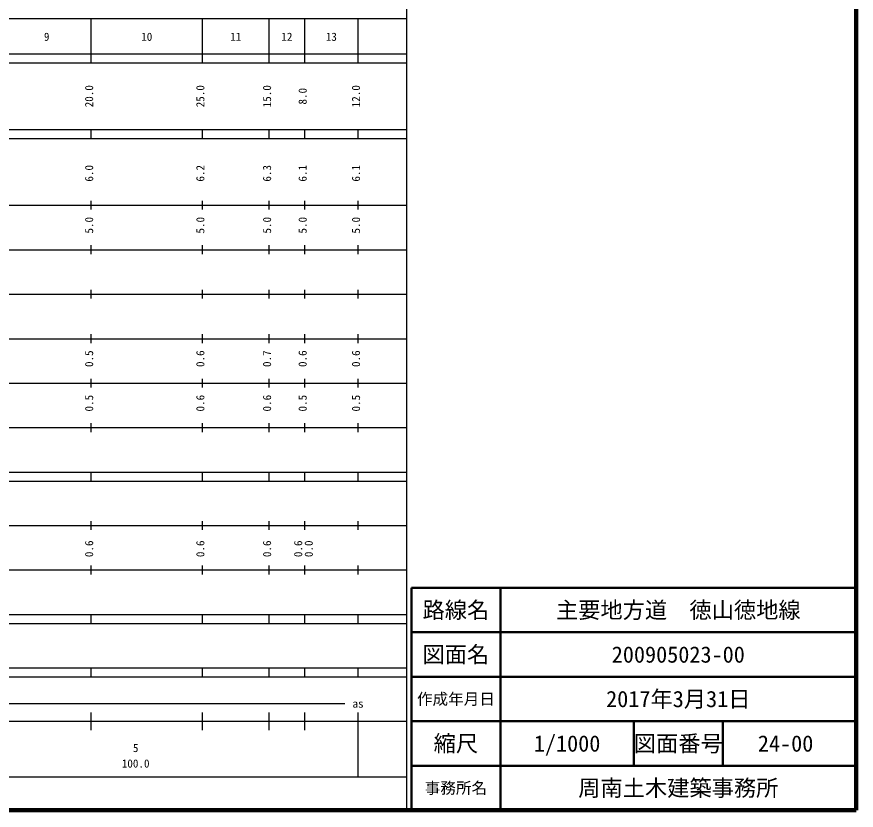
# Model space of a CAD drawing. Units: millimetres on the paper, enlarged 1000 times. Extents: x 40000 to 680000, y 20000 to 380000.
# Drawn here: x 491278 to 680000, y 20000 to 198357 of the extents above; entities that cross this region are included whole.
import ezdxf
from ezdxf.enums import TextEntityAlignment as Align

# ---------------------------------------------------------------- set-up
doc = ezdxf.new("R2010")
doc.units = ezdxf.units.MM
doc.header["$LTSCALE"] = 1000
for name, color, linetype, lineweight in [('M-TTL', 2, 'Continuous', 140), ('M-TTL-BAND', 7, 'Continuous', 25), ('M-TTL-FRAM', 2, 'Continuous', 50), ('M-TTL-LINE', 7, 'Continuous', 50)]:
    doc.layers.add(name, color=color, linetype=linetype, lineweight=lineweight)
doc.layers.add('M-TTL-TXT', color=7, linetype='Continuous')
doc.styles.add('ＭＳ ゴシック', font='')
doc.styles.get('ＭＳ ゴシック').set_extended_font_data('MS Gothic')

msp = doc.modelspace()

# ---------------------------------------------------------------- linework, layer by layer
at = {"layer": 'M-TTL'}
for p, q in [((680000, 20000), (680000, 380000)), ((40000, 20000), (680000, 20000))]:
    msp.add_line(p, q, dxfattribs=at)
at = {"layer": 'M-TTL-BAND'}
for p, q in [((579000, 20000), (579000, 370000)), ((68000, 198000), (579000, 198000)), ((508000, 188000), (508000, 198000)), ((533000, 188000), (533000, 198000)), ((548000, 188000), (548000, 198000)), ((556000, 188000), (556000, 198000)), ((568000, 188000), (568000, 198000)), ((40000, 190000), (579000, 190000)), ((40000, 188000), (579000, 188000)), ((40000, 173000), (579000, 173000)), ((508000, 171000), (508000, 173000)), ((533000, 171000), (533000, 173000)), ((548000, 171000), (548000, 173000)), ((556000, 171000), (556000, 173000)), ((568000, 171000), (568000, 173000)), ((40000, 171000), (579000, 171000)), ((508000, 155000), (508000, 157000)), ((533000, 155000), (533000, 157000)), ((548000, 155000), (548000, 157000)), ((556000, 155000), (556000, 157000)), ((568000, 155000), (568000, 157000)), ((40000, 156000), (579000, 156000)), ((46000, 146000), (579000, 146000)), ((508000, 145000), (508000, 147000)), ((533000, 145000), (533000, 147000)), ((548000, 145000), (548000, 147000)), ((556000, 145000), (556000, 147000)), ((568000, 145000), (568000, 147000)), ((52000, 136000), (579000, 136000)), ((508000, 135000), (508000, 137000)), ((533000, 135000), (533000, 137000)), ((548000, 135000), (548000, 137000)), ((556000, 135000), (556000, 137000)), ((568000, 135000), (568000, 137000)), ((508000, 125000), (508000, 127000)), ((533000, 125000), (533000, 127000)), ((548000, 125000), (548000, 127000)), ((556000, 125000), (556000, 127000)), ((568000, 125000), (568000, 127000)), ((46000, 126000), (579000, 126000)), ((52000, 116000), (579000, 116000)), ((508000, 115000), (508000, 117000)), ((533000, 115000), (533000, 117000)), ((548000, 115000), (548000, 117000)), ((556000, 115000), (556000, 117000)), ((568000, 115000), (568000, 117000)), ((46000, 106000), (579000, 106000)), ((508000, 105000), (508000, 107000)), ((533000, 105000), (533000, 107000)), ((548000, 105000), (548000, 107000)), ((556000, 105000), (556000, 107000)), ((568000, 105000), (568000, 107000)), ((40000, 96000), (579000, 96000)), ((508000, 94000), (508000, 96000)), ((533000, 94000), (533000, 96000)), ((548000, 94000), (548000, 96000)), ((556000, 94000), (556000, 96000)), ((568000, 94000), (568000, 96000)), ((40000, 94000), (579000, 94000)), ((508000, 83000), (508000, 85000)), ((533000, 83000), (533000, 85000)), ((548000, 83000), (548000, 85000)), ((556000, 83000), (556000, 85000)), ((568000, 83000), (568000, 85000)), ((49000, 84000), (579000, 84000)), ((40000, 74000), (579000, 74000)), ((508000, 73000), (508000, 75000)), ((533000, 73000), (533000, 75000)), ((548000, 73000), (548000, 75000)), ((556000, 73000), (556000, 75000)), ((568000, 73000), (568000, 75000)), ((40000, 64000), (579000, 64000)), ((508000, 62000), (508000, 64000)), ((533000, 62000), (533000, 64000)), ((548000, 62000), (548000, 64000)), ((556000, 62000), (556000, 64000)), ((568000, 62000), (568000, 64000)), ((40000, 62000), (579000, 62000)), ((40000, 52000), (579000, 52000)), ((508000, 50000), (508000, 52000)), ((533000, 50000), (533000, 52000)), ((548000, 50000), (548000, 52000)), ((556000, 50000), (556000, 52000)), ((568000, 50000), (568000, 52000)), ((40000, 50000), (579000, 50000)), ((71000, 44000), (565000, 44000)), ((508000, 38000), (508000, 42000)), ((533000, 38000), (533000, 42000)), ((548000, 38000), (548000, 42000)), ((556000, 38000), (556000, 42000)), ((568000, 27500), (568000, 42000)), ((40000, 40000), (579000, 40000)), ((68000, 27500), (579000, 27500))]:
    msp.add_line(p, q, dxfattribs=at)
at = {"layer": 'M-TTL-FRAM'}
for p, q in [((680000, 70000), (580000, 70000)), ((580000, 70000), (580000, 20000))]:
    msp.add_line(p, q, dxfattribs=at)
at = {"layer": 'M-TTL-LINE'}
for p, q in [((600000, 70000), (600000, 20000)), ((680000, 60000), (580000, 60000)), ((680000, 50000), (580000, 50000)), ((680000, 40000), (580000, 40000)), ((630000, 40000), (630000, 30000)), ((650000, 40000), (650000, 30000)), ((680000, 30000), (580000, 30000))]:
    msp.add_line(p, q, dxfattribs=at)

# ---------------------------------------------------------------- texts
at = {"layer": 'M-TTL-BAND', "style": 'ＭＳ ゴシック'}
for s, p in [('9', (498000, 192405)), ('10', (520500, 192405)), ('11', (540500, 192405)), ('12', (552000, 192405)), ('13', (562000, 192405)), ('as', (568000, 42500)), ('5', (518000, 32523)), ('100.0', (518000, 29033))]:
    msp.add_text(s, height=1833, dxfattribs=at).set_placement(p, align=Align.BOTTOM_CENTER)
for s, p in [('20.0', (509000, 180500)), ('25.0', (534000, 180500)), ('15.0', (549000, 180500)), ('8.0', (557000, 180500)), ('12.0', (569000, 180500)), ('6.0', (509000, 163174)), ('6.2', (534000, 163174)), ('6.3', (549000, 163174)), ('6.1', (557000, 163174)), ('6.1', (569000, 163174)), ('5.0', (509000, 151500)), ('5.0', (534000, 151500)), ('5.0', (549000, 151500)), ('5.0', (557000, 151500)), ('5.0', (569000, 151500)), ('0.5', (509000, 121500)), ('0.6', (534000, 121500)), ('0.7', (549000, 121500)), ('0.6', (557000, 121500)), ('0.6', (569000, 121500)), ('0.6', (534000, 111500)), ('0.6', (549000, 111500)), ('0.5', (509000, 111500)), ('0.5', (557000, 111500)), ('0.5', (569000, 111500)), ('0.6', (509000, 78764)), ('0.6', (534000, 78764)), ('0.6', (549000, 78764)), ('0.6', (556000, 78764)), ('0.0', (558370, 78764))]:
    msp.add_text(s, height=1833, rotation=90, dxfattribs=at).set_placement(p, align=Align.BOTTOM_CENTER)
at = {"layer": 'M-TTL-TXT', "style": 'ＭＳ ゴシック'}
for s, height, p in [('路線名', 3666, (590000, 65000)), ('路線名', 3666, (590000, 65000)), ('主要地方道\u3000徳山徳地線', 3666, (640000, 65000)), ('図面名', 3666, (590000, 55000)), ('図面名', 3666, (590000, 55000)), ('200905023-00', 3666, (640000, 55000)), ('2017年3月31日', 3666, (640000, 45000)), ('作成年月日', 2566, (590000, 45000)), ('作成年月日', 2566, (590000, 45000)), ('縮尺', 3666, (590000, 35000)), ('縮尺', 3666, (590000, 35000)), ('1/1000', 3666, (615000, 35000)), ('図面番号', 3666, (640000, 35000)), ('図面番号', 3666, (640000, 35000)), ('24-00', 3666, (664125, 35000)), ('事務所名', 2566, (590000, 25000)), ('事務所名', 2566, (590000, 25000)), ('周南土木建築事務所', 3666, (640000, 25000))]:
    msp.add_text(s, height=height, dxfattribs=at).set_placement(p, align=Align.MIDDLE_CENTER)

doc.saveas('drawing.dxf')
